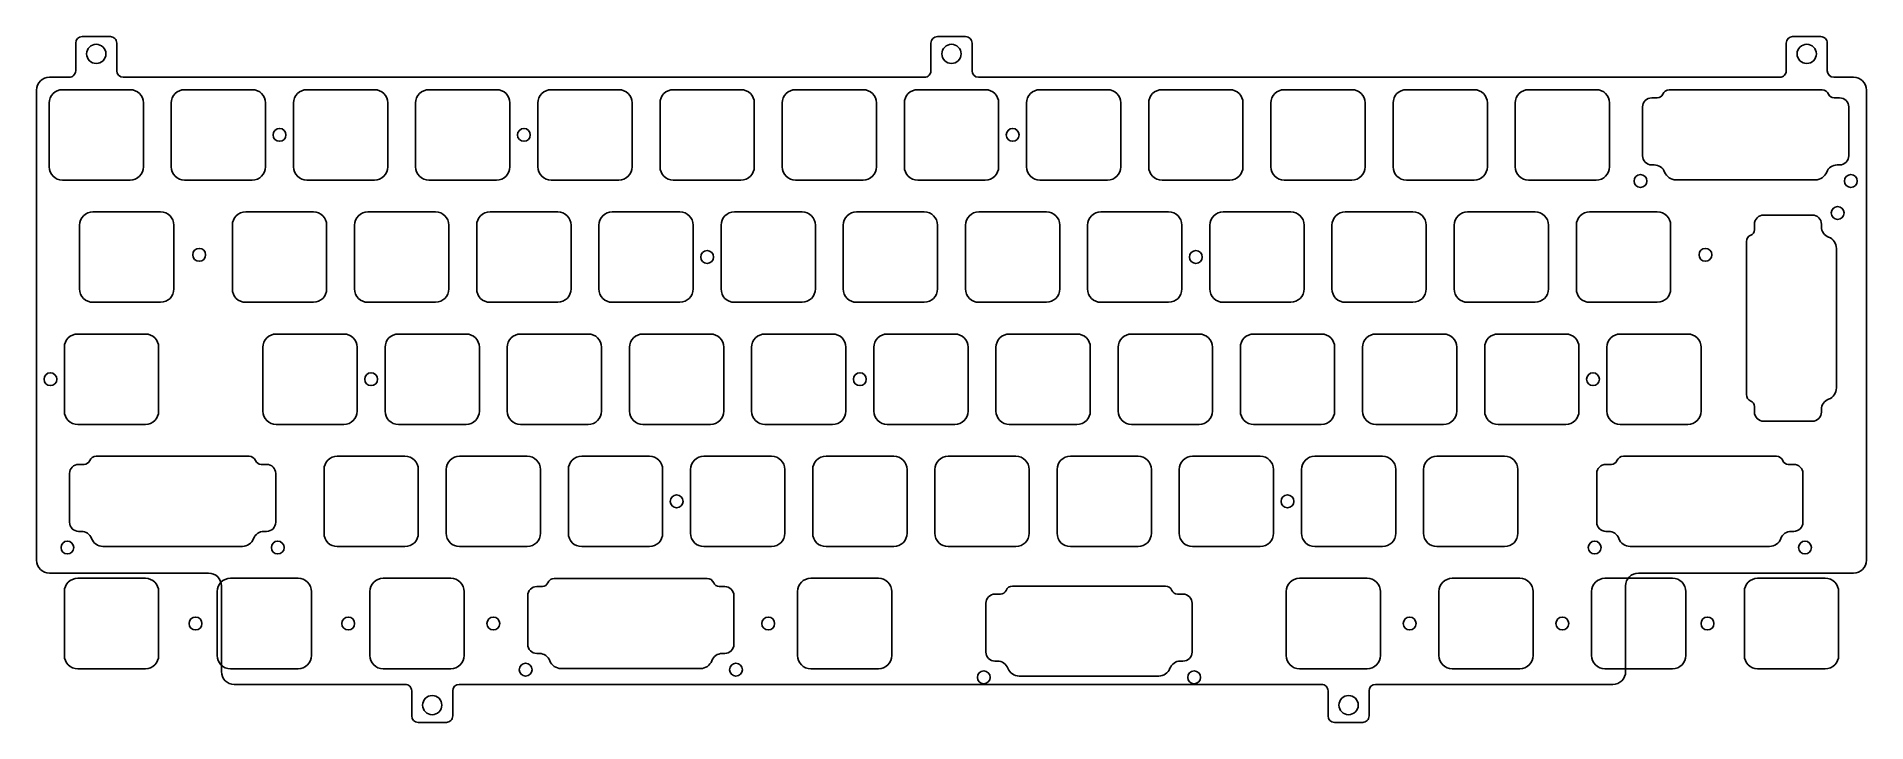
# Model space of a CAD drawing. Header units: millimetres. Extents: x -9 to 276, y -92 to 15.
import ezdxf

# ---------------------------------------------------------------- set-up
doc = ezdxf.new("R2010")
doc.units = ezdxf.units.MM
doc.header["$MEASUREMENT"] = 0
doc.layers.add('BLACK', color=7, linetype='CONTINUOUS')
doc.layers.add('Edge.Cuts', color=53, linetype='CONTINUOUS')

msp = doc.modelspace()

# ---------------------------------------------------------------- linework, layer by layer
at = {"layer": 'BLACK', "linetype": 'Continuous'}
for p, q in [((7.65625, -31.05), (-2.893751, -31.05)), ((-4.96875, -33.125), (-4.96875, -43.075001)), ((9.73125, -33.125), (9.73125, -43.075)), ((7.65625, -45.15), (-2.89375, -45.15))]:
    msp.add_line(p, q, dxfattribs=at)
at = {"layer": 'BLACK'}
for centre, radius, start, end in [((-2.893746, -33.125004), 2.075004, 90.00013806, 179.99988955), ((7.65625, -33.125), 2.075, 0, 90), ((-2.893748, -43.074998), 2.075002, 180.00008284, 269.99994478), ((7.65625, -43.075), 2.075, 270, 0)]:
    msp.add_arc(centre, radius, start, end, dxfattribs=at)
at = {"layer": 'Edge.Cuts', "linetype": 'Continuous'}
for p, q in [((-3.2, 10), (-3.2, 14.33)), ((-2.2, 15.33), (2.2, 15.33)), ((3.2, 14.33), (3.2, 10)), ((130.15, 10), (130.15, 14.33)), ((131.15, 15.33), (135.55, 15.33)), ((136.55, 14.33), (136.55, 10)), ((263.5, 10), (263.5, 14.33)), ((264.5, 15.33), (268.9, 15.33)), ((269.9, 14.33), (269.9, 10)), ((-7.3, 9), (-4.2, 9)), ((4.2, 9), (129.15, 9)), ((137.55, 9), (262.5, 9)), ((270.9, 9), (274, 9)), ((-9.3, -66.34), (-9.3, 7)), ((5.275, 7.05), (-5.275, 7.05)), ((24.325, 7.05), (13.775, 7.05)), ((43.375, 7.05), (32.825, 7.05)), ((62.425, 7.05), (51.875, 7.05)), ((81.475, 7.05), (70.925, 7.05)), ((100.525, 7.05), (89.975, 7.05)), ((119.575, 7.05), (109.025, 7.05)), ((138.625, 7.05), (128.075, 7.05)), ((157.675, 7.05), (147.125, 7.05)), ((176.725, 7.05), (166.175, 7.05)), ((195.775, 7.05), (185.225, 7.05)), ((214.825, 7.05), (204.275, 7.05)), ((233.875, 7.05), (223.325, 7.05)), ((242.52436, 5.77544), (243.38997, 5.77544)), ((245.24718, 7.0276), (269.10242, 7.0276)), ((270.95963, 5.77544), (271.82524, 5.77544)), ((276, 7), (276, -66.34)), ((-7.35, 4.975), (-7.35, -4.975)), ((7.35, 4.975), (7.35, -4.975)), ((11.7, 4.975), (11.7, -4.975)), ((26.4, 4.975), (26.4, -4.975)), ((30.75, 4.975), (30.75, -4.975)), ((45.45, 4.975), (45.45, -4.975)), ((49.8, 4.975), (49.8, -4.975)), ((64.5, 4.975), (64.5, -4.975)), ((68.85, 4.975), (68.85, -4.975)), ((83.55, 4.975), (83.55, -4.975)), ((87.9, 4.975), (87.9, -4.975)), ((102.6, 4.975), (102.6, -4.975)), ((106.95, 4.975), (106.95, -4.975)), ((121.65, 4.975), (121.65, -4.975)), ((126, 4.975), (126, -4.975)), ((140.7, 4.975), (140.7, -4.975)), ((145.05, 4.975), (145.05, -4.975)), ((159.75, 4.975), (159.75, -4.975)), ((164.1, 4.975), (164.1, -4.975)), ((178.8, 4.975), (178.8, -4.975)), ((183.15, 4.975), (183.15, -4.975)), ((197.85, 4.975), (197.85, -4.975)), ((202.2, 4.975), (202.2, -4.975)), ((216.9, 4.975), (216.9, -4.975)), ((221.25, 4.975), (221.25, -4.975)), ((235.95, 4.975), (235.95, -4.975)), ((241.09936, -3.25044), (241.09936, 4.35044)), ((273.25024, 4.35044), (273.25024, -3.25044)), ((242.9284, -4.67544), (242.52436, -4.67544)), ((271.82524, -4.67544), (271.4212, -4.67544)), ((5.275, -7.05), (-5.275, -7.05)), ((24.325, -7.05), (13.775, -7.05)), ((43.375, -7.05), (32.825, -7.05)), ((62.425, -7.05), (51.875, -7.05)), ((81.475, -7.05), (70.925, -7.05)), ((100.525, -7.05), (89.975, -7.05)), ((119.575, -7.05), (109.025, -7.05)), ((138.625, -7.05), (128.075, -7.05)), ((157.675, -7.05), (147.125, -7.05)), ((176.725, -7.05), (166.175, -7.05)), ((195.775, -7.05), (185.225, -7.05)), ((214.825, -7.05), (204.275, -7.05)), ((233.875, -7.05), (223.325, -7.05)), ((268.0503, -7.01191), (246.2993, -7.01191)), ((-2.587499, -14.074999), (-2.587499, -24.025001)), ((10.0375, -12), (-0.5125, -12)), ((12.112501, -14.075), (12.112501, -24.025)), ((21.225, -14.075), (21.225, -24.025)), ((33.85, -12), (23.3, -12)), ((35.925, -14.075), (35.925, -24.025)), ((40.275, -14.075), (40.275, -24.025)), ((52.9, -12), (42.35, -12)), ((54.975, -14.075), (54.975, -24.025)), ((59.325, -14.075), (59.325, -24.025)), ((71.95, -12), (61.4, -12)), ((74.025, -14.075), (74.025, -24.025)), ((78.375, -14.075), (78.375, -24.025)), ((91, -12), (80.45, -12)), ((93.075, -14.075), (93.075, -24.025)), ((97.425, -14.075), (97.425, -24.025)), ((110.05, -12), (99.5, -12)), ((112.125, -14.075), (112.125, -24.025)), ((116.475, -14.075), (116.475, -24.025)), ((129.1, -12), (118.55, -12)), ((131.175, -14.075), (131.175, -24.025)), ((135.525, -14.075), (135.525, -24.025)), ((148.15, -12), (137.6, -12)), ((150.225, -14.075), (150.225, -24.025)), ((154.575, -14.075), (154.575, -24.025)), ((167.2, -12), (156.65, -12)), ((169.275, -14.075), (169.275, -24.025)), ((173.625, -14.075), (173.625, -24.025)), ((186.25, -12), (175.7, -12)), ((188.325, -14.075), (188.325, -24.025)), ((192.675, -14.075), (192.675, -24.025)), ((205.3, -12), (194.75, -12)), ((207.375, -14.075), (207.375, -24.025)), ((211.725, -14.075), (211.725, -24.025)), ((224.35, -12), (213.8, -12)), ((226.425, -14.075), (226.425, -24.025)), ((230.775, -14.075), (230.775, -24.025)), ((243.4, -12), (232.85, -12)), ((245.475, -14.075), (245.475, -24.025)), ((258.54331, -14.79037), (258.54331, -13.92476)), ((259.96831, -12.49976), (267.56919, -12.49976)), ((268.99419, -13.92476), (268.99419, -14.3288)), ((257.29115, -40.50282), (257.29115, -16.64758)), ((271.33066, -17.6997), (271.33066, -39.4507)), ((10.0375, -26.100001), (-0.5125, -26.1)), ((33.85, -26.1), (23.3, -26.1)), ((52.9, -26.1), (42.35, -26.1)), ((71.95, -26.1), (61.4, -26.1)), ((91, -26.1), (80.45, -26.1)), ((110.05, -26.1), (99.5, -26.1)), ((129.1, -26.1), (118.55, -26.1)), ((148.15, -26.1), (137.6, -26.1)), ((167.2, -26.1), (156.65, -26.1)), ((186.25, -26.1), (175.7, -26.1)), ((205.3, -26.1), (194.75, -26.1)), ((224.35, -26.1), (213.8, -26.1)), ((243.4, -26.1), (232.85, -26.1)), ((38.6125, -31.05), (28.0625, -31.05)), ((57.6625, -31.05), (47.1125, -31.05)), ((76.7125, -31.05), (66.1625, -31.05)), ((95.7625, -31.05), (85.2125, -31.05)), ((114.8125, -31.05), (104.2625, -31.05)), ((133.8625, -31.05), (123.3125, -31.05)), ((152.9125, -31.05), (142.3625, -31.05)), ((171.9625, -31.05), (161.4125, -31.05)), ((191.0125, -31.05), (180.4625, -31.05)), ((210.0625, -31.05), (199.5125, -31.05)), ((229.1125, -31.05), (218.5625, -31.05)), ((248.16875, -31.05), (237.618749, -31.05)), ((25.9875, -33.125), (25.9875, -43.075)), ((40.6875, -33.125), (40.6875, -43.075)), ((45.0375, -33.125), (45.0375, -43.075)), ((59.7375, -33.125), (59.7375, -43.075)), ((64.0875, -33.125), (64.0875, -43.075)), ((78.7875, -33.125), (78.7875, -43.075)), ((83.1375, -33.125), (83.1375, -43.075)), ((97.8375, -33.125), (97.8375, -43.075)), ((102.1875, -33.125), (102.1875, -43.075)), ((116.8875, -33.125), (116.8875, -43.075)), ((121.2375, -33.125), (121.2375, -43.075)), ((135.9375, -33.125), (135.9375, -43.075)), ((140.2875, -33.125), (140.2875, -43.075)), ((154.9875, -33.125), (154.9875, -43.075)), ((159.3375, -33.125), (159.3375, -43.075)), ((174.0375, -33.125), (174.0375, -43.075)), ((178.3875, -33.125), (178.3875, -43.075)), ((193.0875, -33.125), (193.0875, -43.075)), ((197.4375, -33.125), (197.4375, -43.075)), ((212.1375, -33.125), (212.1375, -43.075)), ((216.4875, -33.125), (216.4875, -43.075)), ((231.1875, -33.125), (231.1875, -43.075)), ((235.54375, -33.125), (235.54375, -43.075001)), ((250.24375, -33.125), (250.24375, -43.075)), ((258.54331, -43.22564), (258.54331, -42.36003)), ((38.6125, -45.15), (28.0625, -45.15)), ((57.6625, -45.15), (47.1125, -45.15)), ((76.7125, -45.15), (66.1625, -45.15)), ((95.7625, -45.15), (85.2125, -45.15)), ((114.8125, -45.15), (104.2625, -45.15)), ((133.8625, -45.15), (123.3125, -45.15)), ((152.9125, -45.15), (142.3625, -45.15)), ((171.9625, -45.15), (161.4125, -45.15)), ((191.0125, -45.15), (180.4625, -45.15)), ((210.0625, -45.15), (199.5125, -45.15)), ((229.1125, -45.15), (218.5625, -45.15)), ((248.16875, -45.15), (237.61875, -45.15)), ((267.56919, -44.65064), (259.96831, -44.65064)), ((268.99419, -42.8216), (268.99419, -43.22564)), ((-0.02157, -50.1224), (23.83367, -50.1224)), ((48.1375, -50.1), (37.5875, -50.1)), ((67.1875, -50.1), (56.6375, -50.1)), ((86.2375, -50.1), (75.6875, -50.1)), ((105.2875, -50.1), (94.7375, -50.1)), ((124.3375, -50.1), (113.7875, -50.1)), ((143.3875, -50.1), (132.8375, -50.1)), ((162.4375, -50.1), (151.8875, -50.1)), ((181.4875, -50.1), (170.9375, -50.1)), ((200.5375, -50.1), (189.9875, -50.1)), ((219.5875, -50.1), (209.0375, -50.1)), ((238.10343, -50.1224), (261.95867, -50.1224)), ((-4.16939, -60.40044), (-4.16939, -52.79956)), ((-2.74439, -51.37456), (-1.87878, -51.37456)), ((25.69088, -51.37456), (26.55649, -51.37456)), ((27.98149, -52.79956), (27.98149, -60.40044)), ((35.5125, -52.175), (35.5125, -62.125)), ((50.2125, -52.175), (50.2125, -62.125)), ((54.5625, -52.175), (54.5625, -62.125)), ((69.2625, -52.175), (69.2625, -62.125)), ((73.6125, -52.175), (73.6125, -62.125)), ((88.3125, -52.175), (88.3125, -62.125)), ((92.6625, -52.175), (92.6625, -62.125)), ((107.3625, -52.175), (107.3625, -62.125)), ((111.7125, -52.175), (111.7125, -62.125)), ((126.4125, -52.175), (126.4125, -62.125)), ((130.7625, -52.175), (130.7625, -62.125)), ((145.4625, -52.175), (145.4625, -62.125)), ((149.8125, -52.175), (149.8125, -62.125)), ((164.5125, -52.175), (164.5125, -62.125)), ((168.8625, -52.175), (168.8625, -62.125)), ((183.5625, -52.175), (183.5625, -62.125)), ((187.9125, -52.175), (187.9125, -62.125)), ((202.6125, -52.175), (202.6125, -62.125)), ((206.9625, -52.175), (206.9625, -62.125)), ((221.6625, -52.175), (221.6625, -62.125)), ((233.95561, -60.40044), (233.95561, -52.79956)), ((235.38061, -51.37456), (236.24622, -51.37456)), ((263.81588, -51.37456), (264.68149, -51.37456)), ((266.10649, -52.79956), (266.10649, -60.40044)), ((-2.34035, -61.82544), (-2.74439, -61.82544)), ((26.55649, -61.82544), (26.15245, -61.82544)), ((235.78465, -61.82544), (235.38061, -61.82544)), ((264.68149, -61.82544), (264.27745, -61.82544)), ((22.78155, -64.16191), (1.03055, -64.16191)), ((48.1375, -64.2), (37.5875, -64.2)), ((67.1875, -64.2), (56.6375, -64.2)), ((86.2375, -64.2), (75.6875, -64.2)), ((105.2875, -64.2), (94.7375, -64.2)), ((124.3375, -64.2), (113.7875, -64.2)), ((143.3875, -64.2), (132.8375, -64.2)), ((162.4375, -64.2), (151.8875, -64.2)), ((181.4875, -64.2), (170.9375, -64.2)), ((200.5375, -64.2), (189.9875, -64.2)), ((219.5875, -64.2), (209.0375, -64.2)), ((260.90655, -64.16191), (239.15555, -64.16191)), ((17.525, -68.34), (-7.3, -68.34)), ((274, -68.34), (240.45625, -68.34)), ((-4.96875, -71.225), (-4.96875, -81.175001)), ((7.65625, -69.15), (-2.893751, -69.15)), ((9.73125, -71.225), (9.73125, -81.175)), ((18.84375, -71.225), (18.84375, -81.175001)), ((19.525, -83.7), (19.525, -70.34)), ((31.46875, -69.15), (20.918749, -69.15)), ((33.54375, -71.225), (33.54375, -81.175)), ((42.65625, -71.225), (42.65625, -81.175001)), ((55.28125, -69.15), (44.731249, -69.15)), ((57.35625, -71.225), (57.35625, -81.175)), ((68.69311, -70.42456), (69.55872, -70.42456)), ((71.41593, -69.1724), (95.27117, -69.1724)), ((97.12838, -70.42456), (97.99399, -70.42456)), ((109.33125, -71.225), (109.33125, -81.175001)), ((121.95625, -69.15), (111.406249, -69.15)), ((124.03125, -71.225), (124.03125, -81.175)), ((142.85343, -70.363025), (166.70867, -70.363025)), ((185.53125, -71.225), (185.53125, -81.175001)), ((198.15625, -69.15), (187.606249, -69.15)), ((200.23125, -71.225), (200.23125, -81.175)), ((209.34375, -71.225), (209.34375, -81.175001)), ((221.96875, -69.15), (211.418749, -69.15)), ((224.04375, -71.225), (224.04375, -81.175)), ((233.15625, -71.225), (233.15625, -81.175001)), ((245.78125, -69.15), (235.231249, -69.15)), ((238.45625, -70.34), (238.45625, -83.7)), ((247.85625, -71.225), (247.85625, -81.175)), ((256.96875, -71.225), (256.96875, -81.175001)), ((269.59375, -69.15), (259.043749, -69.15)), ((271.66875, -71.225), (271.66875, -81.175)), ((67.26811, -79.45044), (67.26811, -71.84956)), ((99.41899, -71.84956), (99.41899, -79.45044)), ((138.70561, -80.641065), (138.70561, -73.040185)), ((140.13061, -71.615185), (140.99622, -71.615185)), ((168.56588, -71.615185), (169.43149, -71.615185)), ((170.85649, -73.040185), (170.85649, -80.641065)), ((69.09715, -80.87544), (68.69311, -80.87544)), ((97.99399, -80.87544), (97.58995, -80.87544)), ((140.53465, -82.066065), (140.13061, -82.066065)), ((169.43149, -82.066065), (169.02745, -82.066065)), ((7.65625, -83.25), (-2.89375, -83.25)), ((31.46875, -83.25), (20.91875, -83.25)), ((55.28125, -83.25), (44.73125, -83.25)), ((94.21905, -83.21191), (72.46805, -83.21191)), ((121.95625, -83.25), (111.40625, -83.25)), ((165.65655, -84.402535), (143.90555, -84.402535)), ((198.15625, -83.25), (187.60625, -83.25)), ((221.96875, -83.25), (211.41875, -83.25)), ((245.78125, -83.25), (235.23125, -83.25)), ((269.59375, -83.25), (259.04375, -83.25)), ((48.187498, -85.7), (21.525, -85.7)), ((49.187498, -90.62), (49.187498, -86.7)), ((55.5875, -86.7), (55.5875, -90.62)), ((191.0625, -85.7), (56.5875, -85.7)), ((192.0625, -90.62), (192.0625, -86.7)), ((198.4625, -86.7), (198.4625, -90.62)), ((236.45625, -85.7), (199.4625, -85.7)), ((54.5875, -91.62), (50.187498, -91.62)), ((197.4625, -91.62), (193.0625, -91.62))]:
    msp.add_line(p, q, dxfattribs=at)
at = {"layer": 'Edge.Cuts'}
for centre in [(28.575, 0), (66.675, 0), (142.875, 0), (240.775, -7.2), (273.575, -7.2), (271.51875, -12.175), (16.04875, -18.7), (95.25, -19.05), (171.45, -19.05), (250.9012, -18.7), (-7.14375, -38.1), (42.8625, -38.1), (119.0625, -38.1), (233.3625, -38.1), (90.4875, -57.15), (185.7375, -57.15), (-4.49375, -64.35), (28.30625, -64.35), (233.63125, -64.35), (266.43125, -64.35), (15.478125, -76.2), (39.290625, -76.2), (61.9125, -76.2), (104.775, -76.2), (204.7875, -76.2), (228.6, -76.2), (251.221875, -76.2), (66.94375, -83.4), (99.74375, -83.4), (138.38125, -84.590625), (171.18125, -84.590625)]:
    msp.add_circle(centre, 1, dxfattribs=at)
for centre, radius, start, end in [((-2.199954, 14.329983), 1.000046, 90.00263556, 179.99902602), ((2.200046, 14.329983), 1.000017, 0.00097407, 90.00263556), ((131.150046, 14.329983), 1.000046, 90.00263556, 179.99902602), ((135.550046, 14.329983), 1.000017, 0.00097407, 90.00263556), ((264.500046, 14.329983), 1.000046, 90.00263556, 179.99902602), ((268.900046, 14.329983), 1.000017, 0.00097407, 90.00263556), ((0, 12.63), 1.5, 0, 180), ((0, 12.63), 1.5, 180, 0), ((133.35, 12.63), 1.5, 0, 180), ((133.35, 12.63), 1.5, 180, 0), ((266.7, 12.63), 1.5, 0, 180), ((266.7, 12.63), 1.5, 180, 0), ((-7.299954, 6.999983), 2.000046, 90.00131779, 179.999513), ((-4.199954, 9.999983), 0.999954, 269.99736435, 0.00097407), ((4.200046, 9.999983), 0.999983, 179.99902602, 269.99736435), ((129.150046, 9.999983), 0.999954, 269.99736435, 0.00097407), ((137.550046, 9.999983), 0.999983, 179.99902602, 269.99736435), ((262.500046, 9.999983), 0.999954, 269.99736435, 0.00097407), ((270.900046, 9.999983), 0.999983, 179.99902602, 269.99736435), ((274.000046, 6.999983), 2.000017, 0.00048703, 90.00131779), ((-5.275028, 4.974985), 2.074972, 89.99922686, 179.99958581), ((5.274972, 4.974985), 2.075015, 0.00041418, 89.99922686), ((13.774972, 4.974985), 2.074972, 89.99922686, 179.99958581), ((24.324972, 4.974985), 2.075015, 0.00041418, 89.99922686), ((32.824972, 4.974985), 2.074972, 89.99922686, 179.99958581), ((43.374972, 4.974985), 2.075015, 0.00041418, 89.99922686), ((51.874972, 4.974985), 2.074972, 89.99922686, 179.99958581), ((62.424972, 4.974985), 2.075015, 0.00041418, 89.99922686), ((70.924972, 4.974985), 2.074972, 89.99922686, 179.99958581), ((81.474972, 4.974985), 2.075015, 0.00041418, 89.99922686), ((89.974972, 4.974985), 2.074972, 89.99922686, 179.99958581), ((100.524972, 4.974985), 2.075015, 0.00041418, 89.99922686), ((109.024972, 4.974985), 2.074972, 89.99922686, 179.99958581), ((119.574972, 4.974985), 2.075015, 0.00041418, 89.99922686), ((128.074972, 4.974985), 2.074972, 89.99922686, 179.99958581), ((138.624972, 4.974985), 2.075015, 0.00041418, 89.99922686), ((147.124972, 4.974985), 2.074972, 89.99922686, 179.99958581), ((157.674972, 4.974985), 2.075015, 0.00041418, 89.99922686), ((166.174972, 4.974985), 2.074972, 89.99922686, 179.99958581), ((176.724972, 4.974985), 2.075015, 0.00041418, 89.99922686), ((185.224972, 4.974985), 2.074972, 89.99922686, 179.99958581), ((195.774972, 4.974985), 2.075015, 0.00041418, 89.99922686), ((204.274972, 4.974985), 2.074972, 89.99922686, 179.99958581), ((214.824972, 4.974985), 2.075015, 0.00041418, 89.99922686), ((223.324972, 4.974985), 2.074972, 89.99922686, 179.99958581), ((233.874972, 4.974985), 2.075015, 0.00041418, 89.99922686), ((242.52436, 4.35044), 1.425, 90, 180), ((243.38997, 6.70385), 0.928411, 270, 337.97729805), ((245.2472, 5.9526), 1.075006, 90.00106597, 157.97610066), ((269.1024, 5.9526), 1.075, 22.02389934, 89.99893403), ((270.9596, 6.7039), 0.92846, 202.02625676, 270.00185132), ((271.82524, 4.35044), 1.425, 0, 90), ((-5.275028, -4.975015), 2.074985, 179.99958581, 270.00077315), ((5.274972, -4.975015), 2.075028, 270.00077315, 0.00041418), ((13.774972, -4.975015), 2.074985, 179.99958581, 270.00077315), ((24.324972, -4.975015), 2.075028, 270.00077315, 0.00041418), ((32.824972, -4.975015), 2.074985, 179.99958581, 270.00077315), ((43.374972, -4.975015), 2.075028, 270.00077315, 0.00041418), ((51.874972, -4.975015), 2.074985, 179.99958581, 270.00077315), ((62.424972, -4.975015), 2.075028, 270.00077315, 0.00041418), ((70.924972, -4.975015), 2.074985, 179.99958581, 270.00077315), ((81.474972, -4.975015), 2.075028, 270.00077315, 0.00041418), ((89.974972, -4.975015), 2.074985, 179.99958581, 270.00077315), ((100.524972, -4.975015), 2.075028, 270.00077315, 0.00041418), ((109.024972, -4.975015), 2.074985, 179.99958581, 270.00077315), ((119.574972, -4.975015), 2.075028, 270.00077315, 0.00041418), ((128.074972, -4.975015), 2.074985, 179.99958581, 270.00077315), ((138.624972, -4.975015), 2.075028, 270.00077315, 0.00041418), ((147.124972, -4.975015), 2.074985, 179.99958581, 270.00077315), ((157.674972, -4.975015), 2.075028, 270.00077315, 0.00041418), ((166.174972, -4.975015), 2.074985, 179.99958581, 270.00077315), ((176.724972, -4.975015), 2.075028, 270.00077315, 0.00041418), ((185.224972, -4.975015), 2.074985, 179.99958581, 270.00077315), ((195.774972, -4.975015), 2.075028, 270.00077315, 0.00041418), ((204.274972, -4.975015), 2.074985, 179.99958581, 270.00077315), ((214.824972, -4.975015), 2.075028, 270.00077315, 0.00041418), ((223.324972, -4.975015), 2.074985, 179.99958581, 270.00077315), ((233.874972, -4.975015), 2.075028, 270.00077315, 0.00041418), ((242.52436, -3.25044), 1.425, 180, 270), ((242.92841, -6.40037), 1.72493, 20.54597615, 90.00033216), ((271.4212, -6.4004), 1.724938, 90, 159.45340178), ((271.8252, -3.2504), 1.42504, 270.00160826, 359.99839174), ((246.29931, -5.13696), 1.87495, 200.54592343, 269.99969441), ((268.0503, -5.137), 1.874943, 270, 339.45493501), ((-0.512528, -14.075015), 2.074971, 89.99922686, 179.9995582), ((10.037472, -14.075015), 2.075015, 0.00041418, 89.99922686), ((23.299972, -14.075015), 2.074972, 89.99922686, 179.99958581), ((33.849972, -14.075015), 2.075015, 0.00041418, 89.99922686), ((42.349972, -14.075015), 2.074972, 89.99922686, 179.99958581), ((52.899972, -14.075015), 2.075015, 0.00041418, 89.99922686), ((61.399972, -14.075015), 2.074972, 89.99922686, 179.99958581), ((71.949972, -14.075015), 2.075015, 0.00041418, 89.99922686), ((80.449972, -14.075015), 2.074972, 89.99922686, 179.99958581), ((90.999972, -14.075015), 2.075015, 0.00041418, 89.99922686), ((99.499972, -14.075015), 2.074972, 89.99922686, 179.99958581), ((110.049972, -14.075015), 2.075015, 0.00041418, 89.99922686), ((118.549972, -14.075015), 2.074972, 89.99922686, 179.99958581), ((129.099972, -14.075015), 2.075015, 0.00041418, 89.99922686), ((137.599972, -14.075015), 2.074972, 89.99922686, 179.99958581), ((148.149972, -14.075015), 2.075015, 0.00041418, 89.99922686), ((156.649972, -14.075015), 2.074972, 89.99922686, 179.99958581), ((167.199972, -14.075015), 2.075015, 0.00041418, 89.99922686), ((175.699972, -14.075015), 2.074972, 89.99922686, 179.99958581), ((186.249972, -14.075015), 2.075015, 0.00041418, 89.99922686), ((194.749972, -14.075015), 2.074972, 89.99922686, 179.99958581), ((205.299972, -14.075015), 2.075015, 0.00041418, 89.99922686), ((213.799972, -14.075015), 2.074972, 89.99922686, 179.99958581), ((224.349972, -14.075015), 2.075015, 0.00041418, 89.99922686), ((232.849972, -14.075015), 2.074972, 89.99922686, 179.99958581), ((243.399972, -14.075015), 2.075015, 0.00041418, 89.99922686), ((259.96831, -13.92476), 1.425, 90, 180), ((267.56915, -13.9248), 1.42504, 0.00160826, 89.99839174), ((258.36615, -16.6476), 1.075, 112.02389934, 179.99893403), ((257.61485, -14.7904), 0.92846, 292.02625676, 0.00185132), ((270.71915, -14.3288), 1.724938, 180, 249.45340178), ((269.45575, -17.6997), 1.874943, 0, 69.45493501), ((-0.512528, -24.025015), 2.074985, 179.99961342, 270.00077315), ((10.037472, -24.025015), 2.075029, 270.00077315, 0.00041418), ((23.299972, -24.025015), 2.074985, 179.99958581, 270.00077315), ((33.849972, -24.025015), 2.075028, 270.00077315, 0.00041418), ((42.349972, -24.025015), 2.074985, 179.99958581, 270.00077315), ((52.899972, -24.025015), 2.075028, 270.00077315, 0.00041418), ((61.399972, -24.025015), 2.074985, 179.99958581, 270.00077315), ((71.949972, -24.025015), 2.075028, 270.00077315, 0.00041418), ((80.449972, -24.025015), 2.074985, 179.99958581, 270.00077315), ((90.999972, -24.025015), 2.075028, 270.00077315, 0.00041418), ((99.499972, -24.025015), 2.074985, 179.99958581, 270.00077315), ((110.049972, -24.025015), 2.075028, 270.00077315, 0.00041418), ((118.549972, -24.025015), 2.074985, 179.99958581, 270.00077315), ((129.099972, -24.025015), 2.075028, 270.00077315, 0.00041418), ((137.599972, -24.025015), 2.074985, 179.99958581, 270.00077315), ((148.149972, -24.025015), 2.075028, 270.00077315, 0.00041418), ((156.649972, -24.025015), 2.074985, 179.99958581, 270.00077315), ((167.199972, -24.025015), 2.075028, 270.00077315, 0.00041418), ((175.699972, -24.025015), 2.074985, 179.99958581, 270.00077315), ((186.249972, -24.025015), 2.075028, 270.00077315, 0.00041418), ((194.749972, -24.025015), 2.074985, 179.99958581, 270.00077315), ((205.299972, -24.025015), 2.075028, 270.00077315, 0.00041418), ((213.799972, -24.025015), 2.074985, 179.99958581, 270.00077315), ((224.349972, -24.025015), 2.075028, 270.00077315, 0.00041418), ((232.849972, -24.025015), 2.074985, 179.99958581, 270.00077315), ((243.399972, -24.025015), 2.075028, 270.00077315, 0.00041418), ((28.062472, -33.125015), 2.074972, 89.99922686, 179.99958581), ((38.612472, -33.125015), 2.075015, 0.00041418, 89.99922686), ((47.112472, -33.125015), 2.074972, 89.99922686, 179.99958581), ((57.662472, -33.125015), 2.075015, 0.00041418, 89.99922686), ((66.162472, -33.125015), 2.074972, 89.99922686, 179.99958581), ((76.712472, -33.125015), 2.075015, 0.00041418, 89.99922686), ((85.212472, -33.125015), 2.074972, 89.99922686, 179.99958581), ((95.762472, -33.125015), 2.075015, 0.00041418, 89.99922686), ((104.262472, -33.125015), 2.074972, 89.99922686, 179.99958581), ((114.812472, -33.125015), 2.075015, 0.00041418, 89.99922686), ((123.312472, -33.125015), 2.074972, 89.99922686, 179.99958581), ((133.862472, -33.125015), 2.075015, 0.00041418, 89.99922686), ((142.362472, -33.125015), 2.074972, 89.99922686, 179.99958581), ((152.912472, -33.125015), 2.075015, 0.00041418, 89.99922686), ((161.412472, -33.125015), 2.074972, 89.99922686, 179.99958581), ((171.962472, -33.125015), 2.075015, 0.00041418, 89.99922686), ((180.462472, -33.125015), 2.074972, 89.99922686, 179.99958581), ((191.012472, -33.125015), 2.075015, 0.00041418, 89.99922686), ((199.512472, -33.125015), 2.074972, 89.99922686, 179.99958581), ((210.062472, -33.125015), 2.075015, 0.00041418, 89.99922686), ((218.562472, -33.125015), 2.074972, 89.99922686, 179.99958581), ((229.112472, -33.125015), 2.075015, 0.00041418, 89.99922686), ((237.6188, -33.125), 2.07505, 90.00140823, 180), ((248.1688, -33.125), 2.075, 0, 90.00138062), ((269.45571, -39.45069), 1.87495, 290.54592343, 359.99969441), ((258.36615, -40.5028), 1.075006, 180.00106597, 247.97610066), ((257.6149, -42.36003), 0.928411, 0, 67.97729805), ((270.71912, -42.82159), 1.72493, 110.54597615, 180.00033216), ((28.062472, -43.075015), 2.074985, 179.99958581, 270.00077315), ((38.612472, -43.075015), 2.075028, 270.00077315, 0.00041418), ((47.112472, -43.075015), 2.074985, 179.99958581, 270.00077315), ((57.662472, -43.075015), 2.075028, 270.00077315, 0.00041418), ((66.162472, -43.075015), 2.074985, 179.99958581, 270.00077315), ((76.712472, -43.075015), 2.075028, 270.00077315, 0.00041418), ((85.212472, -43.075015), 2.074985, 179.99958581, 270.00077315), ((95.762472, -43.075015), 2.075028, 270.00077315, 0.00041418), ((104.262472, -43.075015), 2.074985, 179.99958581, 270.00077315), ((114.812472, -43.075015), 2.075028, 270.00077315, 0.00041418), ((123.312472, -43.075015), 2.074985, 179.99958581, 270.00077315), ((133.862472, -43.075015), 2.075028, 270.00077315, 0.00041418), ((142.362472, -43.075015), 2.074985, 179.99958581, 270.00077315), ((152.912472, -43.075015), 2.075028, 270.00077315, 0.00041418), ((161.412472, -43.075015), 2.074985, 179.99958581, 270.00077315), ((171.962472, -43.075015), 2.075028, 270.00077315, 0.00041418), ((180.462472, -43.075015), 2.074985, 179.99958581, 270.00077315), ((191.012472, -43.075015), 2.075028, 270.00077315, 0.00041418), ((199.512472, -43.075015), 2.074985, 179.99958581, 270.00077315), ((210.062472, -43.075015), 2.075028, 270.00077315, 0.00041418), ((218.562472, -43.075015), 2.074985, 179.99958581, 270.00077315), ((229.112472, -43.075015), 2.075028, 270.00077315, 0.00041418), ((237.6188, -43.075), 2.075, 180.00002761, 269.99861938), ((248.1688, -43.075), 2.07495, 269.99861938, 0), ((259.96831, -43.22564), 1.425, 180, 270), ((267.56919, -43.22564), 1.425, 270, 0), ((-1.87878, -50.44615), 0.928411, 270, 337.97729805), ((-0.02155, -51.1974), 1.075006, 90.00106597, 157.97610066), ((23.83365, -51.1974), 1.075, 22.02389934, 89.99893403), ((25.69085, -50.4461), 0.92846, 202.02625676, 270.00185132), ((37.587472, -52.175015), 2.074972, 89.99922686, 179.99958581), ((48.137472, -52.175015), 2.075015, 0.00041418, 89.99922686), ((56.637472, -52.175015), 2.074972, 89.99922686, 179.99958581), ((67.187472, -52.175015), 2.075015, 0.00041418, 89.99922686), ((75.687472, -52.175015), 2.074972, 89.99922686, 179.99958581), ((86.237472, -52.175015), 2.075015, 0.00041418, 89.99922686), ((94.737472, -52.175015), 2.074972, 89.99922686, 179.99958581), ((105.287472, -52.175015), 2.075015, 0.00041418, 89.99922686), ((113.787472, -52.175015), 2.074972, 89.99922686, 179.99958581), ((124.337472, -52.175015), 2.075015, 0.00041418, 89.99922686), ((132.837472, -52.175015), 2.074972, 89.99922686, 179.99958581), ((143.387472, -52.175015), 2.075015, 0.00041418, 89.99922686), ((151.887472, -52.175015), 2.074972, 89.99922686, 179.99958581), ((162.437472, -52.175015), 2.075015, 0.00041418, 89.99922686), ((170.937472, -52.175015), 2.074972, 89.99922686, 179.99958581), ((181.487472, -52.175015), 2.075015, 0.00041418, 89.99922686), ((189.987472, -52.175015), 2.074972, 89.99922686, 179.99958581), ((200.537472, -52.175015), 2.075015, 0.00041418, 89.99922686), ((209.037472, -52.175015), 2.074972, 89.99922686, 179.99958581), ((219.587472, -52.175015), 2.075015, 0.00041418, 89.99922686), ((236.24622, -50.44615), 0.928411, 270, 337.97729805), ((238.10345, -51.1974), 1.075006, 90.00106597, 157.97610066), ((261.95865, -51.1974), 1.075, 22.02389934, 89.99893403), ((263.81585, -50.4461), 0.92846, 202.02625676, 270.00185132), ((-2.74439, -52.79956), 1.425, 90, 180), ((26.55649, -52.79956), 1.425, 0, 90), ((235.38061, -52.79956), 1.425, 90, 180), ((264.68149, -52.79956), 1.425, 0, 90), ((-2.74439, -60.40044), 1.425, 180, 270), ((-2.34034, -63.55037), 1.72493, 20.54597615, 90.00033216), ((26.15245, -63.5504), 1.724938, 90, 159.45340178), ((26.55645, -60.4004), 1.42504, 270.00160826, 359.99839174), ((37.587472, -62.125015), 2.074985, 179.99958581, 270.00077315), ((48.137472, -62.125015), 2.075028, 270.00077315, 0.00041418), ((56.637472, -62.125015), 2.074985, 179.99958581, 270.00077315), ((67.187472, -62.125015), 2.075028, 270.00077315, 0.00041418), ((75.687472, -62.125015), 2.074985, 179.99958581, 270.00077315), ((86.237472, -62.125015), 2.075028, 270.00077315, 0.00041418), ((94.737472, -62.125015), 2.074985, 179.99958581, 270.00077315), ((105.287472, -62.125015), 2.075028, 270.00077315, 0.00041418), ((113.787472, -62.125015), 2.074985, 179.99958581, 270.00077315), ((124.337472, -62.125015), 2.075028, 270.00077315, 0.00041418), ((132.837472, -62.125015), 2.074985, 179.99958581, 270.00077315), ((143.387472, -62.125015), 2.075028, 270.00077315, 0.00041418), ((151.887472, -62.125015), 2.074985, 179.99958581, 270.00077315), ((162.437472, -62.125015), 2.075028, 270.00077315, 0.00041418), ((170.937472, -62.125015), 2.074985, 179.99958581, 270.00077315), ((181.487472, -62.125015), 2.075028, 270.00077315, 0.00041418), ((189.987472, -62.125015), 2.074985, 179.99958581, 270.00077315), ((200.537472, -62.125015), 2.075028, 270.00077315, 0.00041418), ((209.037472, -62.125015), 2.074985, 179.99958581, 270.00077315), ((219.587472, -62.125015), 2.075028, 270.00077315, 0.00041418), ((235.38061, -60.40044), 1.425, 180, 270), ((235.78466, -63.55037), 1.72493, 20.54597615, 90.00033216), ((264.27745, -63.5504), 1.724938, 90, 159.45340178), ((264.68145, -60.4004), 1.42504, 270.00160826, 359.99839174), ((1.03056, -62.28696), 1.87495, 200.54592343, 269.99969441), ((22.78155, -62.287), 1.874943, 270, 339.45493501), ((239.15556, -62.28696), 1.87495, 200.54592343, 269.99969441), ((260.90655, -62.287), 1.874943, 270, 339.45493501), ((-7.299954, -66.340017), 1.999983, 179.999513, 269.99868219), ((17.525046, -70.340017), 2.000017, 0.00048703, 90.00131779), ((240.456246, -70.340017), 1.999996, 89.99988541, 179.99951298), ((274.000046, -66.340017), 1.999954, 269.99868219, 0.00048703), ((-2.893746, -71.225004), 2.075004, 90.00013806, 179.99988955), ((7.65625, -71.225), 2.075, 0, 90), ((20.91875, -71.225), 2.075, 90.00002761, 180), ((31.4688, -71.225), 2.075, 0, 90.00138062), ((44.7313, -71.225), 2.07505, 90.0014082, 180), ((55.2813, -71.225), 2.075, 0, 90.00138062), ((68.69311, -71.84956), 1.425, 90, 180), ((69.55872, -69.49615), 0.928411, 270, 337.97729805), ((71.41595, -70.2474), 1.075006, 90.00106597, 157.97610066), ((95.27115, -70.2474), 1.075, 22.02389934, 89.99893403), ((97.12835, -69.4961), 0.92846, 202.02625676, 270.00185132), ((97.99399, -71.84956), 1.425, 0, 90), ((111.4063, -71.225), 2.07505, 90.0014082, 180), ((121.9563, -71.225), 2.075, 0, 90.00138062), ((140.996223, -70.686778), 0.928407, 269.99981486, 337.97740026), ((142.853436, -71.438014), 1.074989, 90.00031979, 157.97636435), ((166.70865, -71.438025), 1.075, 22.02389934, 89.99893403), ((168.56575, -70.686925), 0.92826, 202.01712759, 270.0080241), ((187.6063, -71.225), 2.07505, 90.0014082, 180), ((198.1563, -71.225), 2.075, 0, 90.00138062), ((211.4188, -71.225), 2.07505, 90.0014082, 180), ((221.9688, -71.225), 2.075, 0, 90.00138062), ((235.2313, -71.225), 2.07505, 90.0014082, 180), ((245.7813, -71.225), 2.075, 0, 90.00138062), ((259.0438, -71.225), 2.07505, 90.0014082, 180), ((269.5938, -71.225), 2.075, 0, 90.00138062), ((140.130611, -73.040186), 1.425001, 90.00004021, 179.99995979), ((169.43149, -73.040185), 1.425, 0, 90), ((68.69311, -79.45044), 1.425, 180, 270), ((97.99395, -79.4504), 1.42504, 270.00160826, 359.99839174), ((-2.893748, -81.174998), 2.075002, 180.00008284, 269.99994478), ((7.65625, -81.175), 2.075, 270, 0), ((20.91875, -81.175), 2.075, 180.00002761, 270), ((31.4688, -81.175), 2.07495, 269.99861935, 0), ((44.7313, -81.175), 2.075, 180.00002761, 269.99861938), ((55.2813, -81.175), 2.07495, 269.99861935, 0), ((69.09716, -82.60037), 1.72493, 20.54597615, 90.00033216), ((72.46806, -81.33696), 1.87495, 200.54592343, 269.99969441), ((94.21905, -81.337), 1.874943, 270, 339.45493501), ((97.58995, -82.6004), 1.724938, 90, 159.45340178), ((111.4063, -81.175), 2.075, 180.00002761, 269.99861938), ((121.9563, -81.175), 2.07495, 269.99861935, 0), ((140.130611, -80.641064), 1.425001, 180.00004021, 269.99995979), ((140.53466, -83.790997), 1.724932, 20.54603836, 90.00033216), ((169.0275, -83.791065), 1.724999, 90.00166075, 159.45274057), ((169.43145, -80.641025), 1.42504, 270.00160826, 359.99839174), ((187.6063, -81.175), 2.075, 180.00002761, 269.99861938), ((198.1563, -81.175), 2.07495, 269.99861935, 0), ((211.4188, -81.175), 2.075, 180.00002761, 269.99861938), ((221.9688, -81.175), 2.07495, 269.99861935, 0), ((235.2313, -81.175), 2.075, 180.00002761, 269.99861938), ((245.7813, -81.175), 2.07495, 269.99861935, 0), ((259.0438, -81.175), 2.075, 180.00002761, 269.99861938), ((269.5938, -81.175), 2.07495, 269.99861935, 0), ((21.525046, -83.700017), 1.999983, 179.999513, 269.99868219), ((143.905564, -82.527574), 1.874961, 200.5461953, 269.99957218), ((165.65663, -82.527685), 1.874847, 269.99755518, 339.45579401), ((236.456246, -83.700017), 2.000004, 270.00011459, 0.00048701), ((48.187546, -86.700017), 1.000017, 0.00097408, 90.00275015), ((52.3875, -88.92), 1.5, 0, 180), ((56.587546, -86.700017), 1.000046, 90.00263556, 179.99902602), ((191.062546, -86.700017), 1.000017, 0.00097407, 90.00263556), ((195.2625, -88.92), 1.5, 0, 180), ((199.462546, -86.700017), 1.000046, 90.00263556, 179.99902602), ((50.187546, -90.620017), 0.999983, 179.99902602, 269.99724976), ((52.3875, -88.92), 1.5, 180, 0), ((54.587546, -90.620017), 0.999954, 269.99736435, 0.00097407), ((193.062546, -90.620017), 0.999983, 179.99902602, 269.99736435), ((195.2625, -88.92), 1.5, 180, 0), ((197.462546, -90.620017), 0.999954, 269.99736435, 0.00097407)]:
    msp.add_arc(centre, radius, start, end, dxfattribs=at)

doc.saveas('drawing.dxf')
